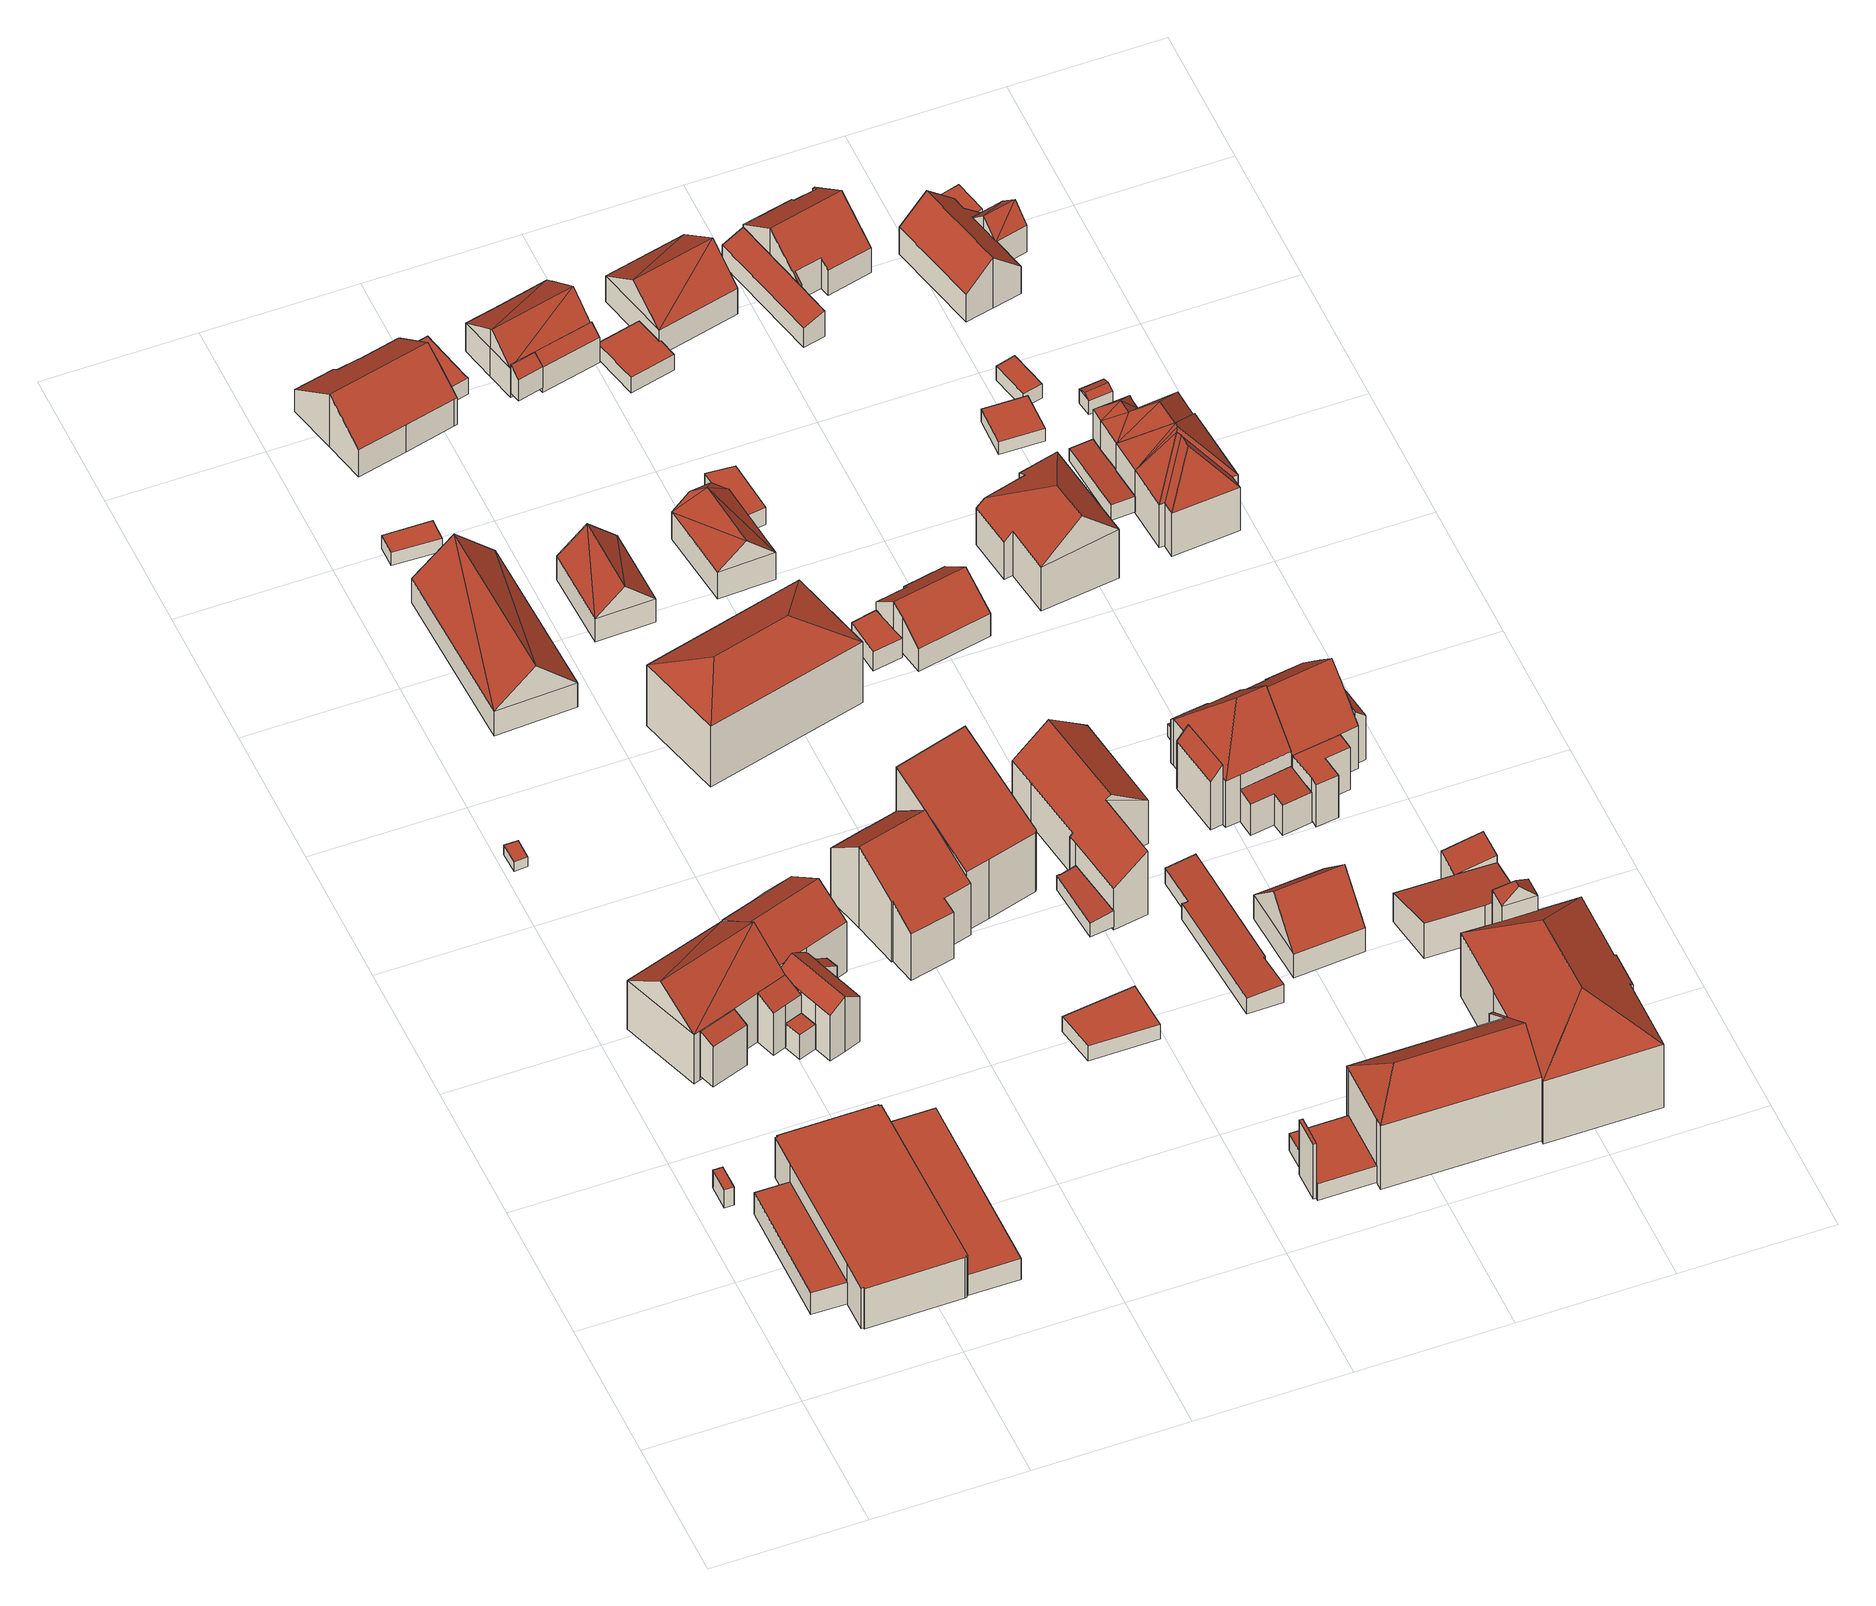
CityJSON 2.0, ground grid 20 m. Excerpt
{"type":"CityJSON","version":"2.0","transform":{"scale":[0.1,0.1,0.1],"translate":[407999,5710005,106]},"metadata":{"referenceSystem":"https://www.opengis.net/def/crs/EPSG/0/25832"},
"CityObjects":{
"building1":{"type":"Building","attributes":{"Gemeindeschluessel":"05978036","Geometrietyp2DReferenz":"3000","function":"31001_2500","roofType":"1000","measuredHeight":3},"geometry":[{"type":"MultiSurface","lod":"2","boundaries":[[[0,1,2,3]],[[1,4,5,2]],[[4,6,7,5]],[[6,0,3,7]],[[6,4,1,0]],[[3,2,5,7]]],"semantics":{"surfaces":[{"type":"WallSurface"},{"type":"RoofSurface"},{"type":"GroundSurface"}],"values":[0,0,0,0,1,2]}}]},
"building2":{"type":"Building","attributes":{"Gemeindeschluessel":"05978036","Geometrietyp2DReferenz":"3000","function":"31001_3211"},"children":["building2-1","building2-2","building2-3"]},
"building2-1":{"type":"BuildingPart","attributes":{"roofType":"1000","measuredHeight":3.62},"parents":["building2"],"geometry":[{"type":"MultiSurface","lod":"2","boundaries":[[[8,9,10,11]],[[9,12,13,10]],[[14,8,11,15]],[[14,12,9,8]],[[11,10,13,15]],[[15,13,12,14]]],"semantics":{"surfaces":[{"type":"WallSurface"},{"type":"RoofSurface"},{"type":"GroundSurface"},{"type":"ClosureSurface"}],"values":[0,0,0,1,2,3]}}]},
"building2-2":{"type":"BuildingPart","attributes":{"roofType":"1000","measuredHeight":6.83},"parents":["building2"],"geometry":[{"type":"MultiSurface","lod":"2","boundaries":[[[16,17,18,19]],[[17,20,21,18]],[[20,22,23,21]],[[22,24,25,23]],[[24,26,14,15,25]],[[27,28,29,13,12]],[[28,30,31,29]],[[30,32,33,31]],[[32,34,35,33]],[[34,36,37,35]],[[36,38,39,40,37]],[[41,42,43,44,45]],[[42,16,19,43]],[[42,41,38,36,34,32,30,28,27,26,24,22,20,17,16]],[[19,18,21,23,25,15,13,29,31,33,35,37,40,44,43]],[[12,14,26,27]],[[12,13,15,14]],[[45,39,38,41]],[[45,44,40,39]]],"semantics":{"surfaces":[{"type":"WallSurface"},{"type":"RoofSurface"},{"type":"GroundSurface"},{"type":"ClosureSurface"}],"values":[0,0,0,0,0,0,0,0,0,0,0,0,0,1,2,0,3,0,3]}}]},
"building2-3":{"type":"BuildingPart","attributes":{"roofType":"1000","measuredHeight":3.54},"parents":["building2"],"geometry":[{"type":"MultiSurface","lod":"2","boundaries":[[[39,46,47,40]],[[46,48,49,47]],[[48,45,44,49]],[[48,46,39,45]],[[44,40,47,49]],[[40,44,45,39]]],"semantics":{"surfaces":[{"type":"WallSurface"},{"type":"RoofSurface"},{"type":"GroundSurface"},{"type":"ClosureSurface"}],"values":[0,0,0,1,2,3]}}]},
"building3":{"type":"Building","attributes":{"Gemeindeschluessel":"05978036","Geometrietyp2DReferenz":"3000","function":"31001_1000","roofType":"2100","measuredHeight":7.6},"geometry":[{"type":"MultiSurface","lod":"2","boundaries":[[[50,51,52,53]],[[51,54,55,52]],[[54,56,57,55]],[[56,50,53,57]],[[56,54,51,50]],[[53,52,55,57]]],"semantics":{"surfaces":[{"type":"WallSurface"},{"type":"RoofSurface"},{"type":"GroundSurface"}],"values":[0,0,0,0,1,2]}}]},
"building4":{"type":"Building","attributes":{"Gemeindeschluessel":"05978036","Geometrietyp2DReferenz":"3000","function":"31001_2500","roofType":"1000","measuredHeight":1.65},"geometry":[{"type":"MultiSurface","lod":"2","boundaries":[[[58,59,60,61]],[[59,62,63,60]],[[62,64,65,63]],[[64,58,61,65]],[[64,62,59,58]],[[61,60,63,65]]],"semantics":{"surfaces":[{"type":"WallSurface"},{"type":"RoofSurface"},{"type":"GroundSurface"}],"values":[0,0,0,0,1,2]}}]},
"building5":{"type":"Building","attributes":{"Gemeindeschluessel":"05978036","Geometrietyp2DReferenz":"3000","function":"31001_1000"},"children":["building5-1","building5-2","building5-3"]},
"building5-1":{"type":"BuildingPart","attributes":{"roofType":"2100","measuredHeight":8.28},"parents":["building5"],"geometry":[{"type":"MultiSurface","lod":"2","boundaries":[[[66,67,68,69,70]],[[71,72,73,74,75,76]],[[77,66,70,78,79]],[[77,72,71,67,66]],[[70,69,75,74,78]],[[76,68,67,71]],[[76,75,69,68]],[[79,73,72,77]],[[79,78,74,73]]],"semantics":{"surfaces":[{"type":"WallSurface"},{"type":"RoofSurface"},{"type":"GroundSurface"},{"type":"ClosureSurface"}],"values":[0,0,0,1,2,0,3,0,3]}}]},
"building5-2":{"type":"BuildingPart","attributes":{"roofType":"3100","measuredHeight":12.57},"parents":["building5"],"geometry":[{"type":"MultiSurface","lod":"2","boundaries":[[[80,76,75,81]],[[68,54,82,69]],[[54,51,83,82]],[[51,84,85,83]],[[84,86,87,85]],[[86,80,81,87]],[[88,80,89]],[[89,80,86]],[[84,51,54,68,76,88]],[[88,89,84]],[[80,88,76]],[[84,89,86]],[[81,75,69,82,83,85,87]],[[69,75,76,68]]],"semantics":{"surfaces":[{"type":"WallSurface"},{"type":"RoofSurface"},{"type":"GroundSurface"},{"type":"ClosureSurface"}],"values":[0,0,0,0,0,0,1,1,1,1,0,0,2,3]}}]},
"building5-3":{"type":"BuildingPart","attributes":{"roofType":"1000","measuredHeight":4.04},"parents":["building5"],"geometry":[{"type":"MultiSurface","lod":"2","boundaries":[[[90,79,78,91]],[[73,92,93,74]],[[92,90,91,93]],[[92,73,79,90]],[[91,78,74,93]],[[74,78,79,73]]],"semantics":{"surfaces":[{"type":"WallSurface"},{"type":"RoofSurface"},{"type":"GroundSurface"},{"type":"ClosureSurface"}],"values":[0,0,0,1,2,3]}}]},
"building6":{"type":"Building","attributes":{"Gemeindeschluessel":"05978036","Geometrietyp2DReferenz":"3000","function":"31001_1000"},"children":["building6-1","building6-2","building6-3"]},
"building6-1":{"type":"BuildingPart","attributes":{"roofType":"2100","measuredHeight":7.7},"parents":["building6"],"geometry":[{"type":"MultiSurface","lod":"2","boundaries":[[[94,95,96,97]],[[94,98,99,95]],[[98,100,101,99]],[[98,94,97,100]],[[101,96,95,99]],[[97,96,101,100]]],"semantics":{"surfaces":[{"type":"WallSurface"},{"type":"RoofSurface"},{"type":"GroundSurface"},{"type":"ClosureSurface"}],"values":[0,0,0,1,2,3]}}]},
"building6-2":{"type":"BuildingPart","attributes":{"roofType":"3100","measuredHeight":11.91},"parents":["building6"],"geometry":[{"type":"MultiSurface","lod":"2","boundaries":[[[102,103,104,105,106]],[[103,107,81,104]],[[107,108,109,81]],[[108,110,111,109]],[[110,112,113,111]],[[112,114,115,113]],[[114,116,117,115]],[[116,118,119,120,117]],[[114,112,110,108,107,103]],[[103,102,121,122,123,118,116,114]],[[105,104,81,109,111,113,115,117,120,124]],[[102,106,121]],[[123,119,118]],[[106,105,124,122,121]],[[122,124,120,119,123]]],"semantics":{"surfaces":[{"type":"WallSurface"},{"type":"RoofSurface"},{"type":"GroundSurface"},{"type":"ClosureSurface"}],"values":[0,0,0,0,0,0,0,0,1,1,2,0,0,3,3]}}]},
"building6-3":{"type":"BuildingPart","attributes":{"roofType":"3100","measuredHeight":9.23},"parents":["building6"],"geometry":[{"type":"MultiSurface","lod":"2","boundaries":[[[100,125,126,101]],[[125,127,128,126]],[[127,129,130,128]],[[129,131,93,130]],[[131,132,74,93]],[[132,106,105,74]],[[119,97,96,120]],[[133,121,106,132,131,129,127]],[[127,125,100,97,119,123,133]],[[101,126,128,130,93,74,105,124,120,96]],[[122,121,133]],[[124,105,106,121,122]],[[123,122,133]],[[119,120,124,122,123]],[[100,101,96,97]]],"semantics":{"surfaces":[{"type":"WallSurface"},{"type":"RoofSurface"},{"type":"GroundSurface"},{"type":"ClosureSurface"}],"values":[0,0,0,0,0,0,0,1,1,2,0,3,0,3,3]}}]},
"building7":{"type":"Building","attributes":{"Gemeindeschluessel":"05978036","Geometrietyp2DReferenz":"3000","function":"31001_1000","roofType":"3100","measuredHeight":9.26},"geometry":[{"type":"MultiSurface","lod":"2","boundaries":[[[134,135,136,137]],[[135,138,139,136]],[[138,140,141,139]],[[140,134,137,141]],[[138,135,142]],[[134,140,143]],[[134,142,135]],[[142,134,143]],[[143,138,142]],[[138,143,140]],[[137,136,139,141]]],"semantics":{"surfaces":[{"type":"WallSurface"},{"type":"RoofSurface"},{"type":"GroundSurface"}],"values":[0,0,0,0,0,0,1,1,1,1,2]}}]},
"building8":{"type":"Building","attributes":{"Gemeindeschluessel":"05978036","Geometrietyp2DReferenz":"3000","function":"31001_2460","roofType":"1000","measuredHeight":2.23},"geometry":[{"type":"MultiSurface","lod":"2","boundaries":[[[144,145,146,147]],[[145,148,149,146]],[[148,150,151,149]],[[150,144,147,151]],[[150,148,145,144]],[[147,146,149,151]]],"semantics":{"surfaces":[{"type":"WallSurface"},{"type":"RoofSurface"},{"type":"GroundSurface"}],"values":[0,0,0,0,1,2]}}]},
"building9":{"type":"Building","attributes":{"Gemeindeschluessel":"05978036","Geometrietyp2DReferenz":"3000","function":"31001_1000","roofType":"3100","measuredHeight":13.72},"geometry":[{"type":"MultiSurface","lod":"2","boundaries":[[[152,153,154,155]],[[153,156,157,154]],[[156,158,159,157]],[[158,160,161,159]],[[160,162,163,161]],[[162,164,165,163]],[[164,166,167,165]],[[166,168,169,167]],[[168,170,171,169]],[[170,172,173,171]],[[172,174,175,173]],[[174,176,177,175]],[[176,178,179,177]],[[178,152,155,179]],[[174,172,170,168,166,164,162]],[[162,160,158,156,153,152,178,176,174]],[[155,154,157,159,161,163,165,167,169,171,173,175,177,179]]],"semantics":{"surfaces":[{"type":"WallSurface"},{"type":"RoofSurface"},{"type":"GroundSurface"}],"values":[0,0,0,0,0,0,0,0,0,0,0,0,0,0,1,1,2]}}]},
"building10":{"type":"Building","attributes":{"Gemeindeschluessel":"05978036","Geometrietyp2DReferenz":"3000","function":"31001_1000","roofType":"3100","measuredHeight":8.84},"geometry":[{"type":"MultiSurface","lod":"2","boundaries":[[[180,181,182,183]],[[181,184,185,182]],[[184,186,187,185]],[[186,188,189,187]],[[188,190,191,189]],[[190,192,193,191]],[[192,194,195,193]],[[194,196,197,195]],[[196,198,199,197]],[[198,200,201,199]],[[200,202,203,201]],[[202,204,205,203]],[[204,206,207,205]],[[206,180,183,207]],[[202,200,198,196,194,192,190]],[[190,188,186,184,181,180,206,204,202]],[[183,182,185,187,189,191,193,195,197,199,201,203,205,207]]],"semantics":{"surfaces":[{"type":"WallSurface"},{"type":"RoofSurface"},{"type":"GroundSurface"}],"values":[0,0,0,0,0,0,0,0,0,0,0,0,0,0,1,1,2]}}]},
"building11":{"type":"Building","attributes":{"Gemeindeschluessel":"05978036","Geometrietyp2DReferenz":"3000","function":"31001_1000","roofType":"3100","measuredHeight":7.7},"geometry":[{"type":"MultiSurface","lod":"2","boundaries":[[[208,209,210,211]],[[209,212,213,210]],[[212,214,215,213]],[[214,208,211,215]],[[212,209,216]],[[208,214,217]],[[216,208,217]],[[208,216,209]],[[212,217,214]],[[217,212,216]],[[211,210,213,215]]],"semantics":{"surfaces":[{"type":"WallSurface"},{"type":"RoofSurface"},{"type":"GroundSurface"}],"values":[0,0,0,0,0,0,1,1,1,1,2]}}]},
"building12":{"type":"Building","attributes":{"Gemeindeschluessel":"05978036","Geometrietyp2DReferenz":"3000","function":"31001_2460","roofType":"1000","measuredHeight":2.55},"geometry":[{"type":"MultiSurface","lod":"2","boundaries":[[[218,219,220,221]],[[219,222,223,220]],[[222,224,225,223]],[[224,218,221,225]],[[224,222,219,218]],[[221,220,223,225]]],"semantics":{"surfaces":[{"type":"WallSurface"},{"type":"RoofSurface"},{"type":"GroundSurface"}],"values":[0,0,0,0,1,2]}}]},
"building13":{"type":"Building","attributes":{"Gemeindeschluessel":"05978036","Geometrietyp2DReferenz":"3000","function":"31001_1000","roofType":"3200","measuredHeight":13.37},"geometry":[{"type":"MultiSurface","lod":"2","boundaries":[[[226,227,228,229]],[[227,230,231,228]],[[230,232,233,231]],[[232,226,229,233]],[[230,227,234]],[[226,232,235]],[[227,226,235,234]],[[232,230,234,235]],[[229,228,231,233]]],"semantics":{"surfaces":[{"type":"WallSurface"},{"type":"RoofSurface"},{"type":"GroundSurface"}],"values":[0,0,0,0,1,1,1,1,2]}}]},
"building14":{"type":"Building","attributes":{"Gemeindeschluessel":"05978036","Geometrietyp2DReferenz":"3000","function":"31001_1000","roofType":"2100","measuredHeight":16.2},"geometry":[{"type":"MultiSurface","lod":"2","boundaries":[[[236,237,238,239]],[[237,240,241,238]],[[240,242,243,241]],[[242,244,245,243]],[[244,246,247,245]],[[246,236,239,247]],[[246,244,242,240,237,236]],[[239,238,241,243,245,247]]],"semantics":{"surfaces":[{"type":"WallSurface"},{"type":"RoofSurface"},{"type":"GroundSurface"}],"values":[0,0,0,0,0,0,1,2]}}]},
"building15":{"type":"Building","attributes":{"Gemeindeschluessel":"05978036","Geometrietyp2DReferenz":"3000","function":"31001_2460","roofType":"1000","measuredHeight":2.73},"geometry":[{"type":"MultiSurface","lod":"2","boundaries":[[[248,249,250,189]],[[249,251,252,250]],[[251,253,254,252]],[[253,255,256,254]],[[255,257,193,256]],[[257,248,189,193]],[[257,255,253,251,249,248]],[[189,250,252,254,256,193]]],"semantics":{"surfaces":[{"type":"WallSurface"},{"type":"RoofSurface"},{"type":"GroundSurface"}],"values":[0,0,0,0,0,0,1,2]}}]},
"building16":{"type":"Building","attributes":{"Gemeindeschluessel":"05978036","Geometrietyp2DReferenz":"3000","function":"31001_2460","roofType":"2100","measuredHeight":2.64},"geometry":[{"type":"MultiSurface","lod":"2","boundaries":[[[258,259,260,261]],[[259,262,263,260]],[[262,264,265,263]],[[264,266,267,265]],[[266,268,269,267]],[[268,258,261,269]],[[268,266,264,262,259,258]],[[261,260,263,265,267,269]]],"semantics":{"surfaces":[{"type":"WallSurface"},{"type":"RoofSurface"},{"type":"GroundSurface"}],"values":[0,0,0,0,0,0,1,2]}}]},
"building17":{"type":"Building","attributes":{"Gemeindeschluessel":"05978036","Geometrietyp2DReferenz":"3000","function":"51009_1610","roofType":"2100","measuredHeight":4.78},"geometry":[{"type":"MultiSurface","lod":"2","boundaries":[[[270,271,272,273]],[[271,274,275,272]],[[274,276,277,275]],[[276,270,273,277]],[[276,274,271,270]],[[273,272,275,277]]],"semantics":{"surfaces":[{"type":"WallSurface"},{"type":"RoofSurface"},{"type":"GroundSurface"}],"values":[0,0,0,0,1,2]}}]},
"building18":{"type":"Building","attributes":{"Gemeindeschluessel":"05978036","Geometrietyp2DReferenz":"3000","function":"31001_1000","roofType":"9999","measuredHeight":8.25},"geometry":[{"type":"MultiSurface","lod":"2","boundaries":[[[278,279,280,281]],[[279,282,283,280]],[[282,284,285,283]],[[284,286,287,285]],[[286,288,289,287]],[[288,278,281,289]],[[290,291,292]],[[278,292,291]],[[278,293,292]],[[293,278,288]],[[292,282,294,290]],[[292,286,284,282]],[[286,292,293]],[[278,291,290,294,279]],[[279,294,282]],[[286,293,288]],[[281,280,283,285,287,289]]],"semantics":{"surfaces":[{"type":"WallSurface"},{"type":"RoofSurface"},{"type":"GroundSurface"}],"values":[0,0,0,0,0,0,1,1,1,1,1,1,1,0,0,0,2]}}]},
"building19":{"type":"Building","attributes":{"Gemeindeschluessel":"05978036","Geometrietyp2DReferenz":"3000","function":"31001_1100","roofType":"5000","measuredHeight":11.24},"geometry":[{"type":"MultiSurface","lod":"2","boundaries":[[[295,296,297,298]],[[296,299,300,297]],[[299,301,302,300]],[[301,303,304,302]],[[303,305,306,304]],[[305,307,308,306]],[[307,309,310,308]],[[309,311,312,310]],[[311,313,314,312]],[[313,315,316,314]],[[315,295,298,316]],[[301,299,296,317,318]],[[307,305,303,318,317,295,315,313,311,309]],[[296,295,317]],[[303,301,318]],[[298,297,300,302,304,306,308,310,312,314,316]]],"semantics":{"surfaces":[{"type":"WallSurface"},{"type":"RoofSurface"},{"type":"GroundSurface"}],"values":[0,0,0,0,0,0,0,0,0,0,0,1,1,0,0,2]}}]},
"building20":{"type":"Building","attributes":{"Gemeindeschluessel":"05978036","Geometrietyp2DReferenz":"3000","function":"31001_1000"},"children":["building20-1","building20-2"]},
"building20-1":{"type":"BuildingPart","attributes":{"roofType":"2100","measuredHeight":5.47},"parents":["building20"],"geometry":[{"type":"MultiSurface","lod":"2","boundaries":[[[319,274,320,321,322]],[[323,324,325,326,327]],[[324,328,329,325]],[[328,319,322,329]],[[328,324,323,274,319]],[[322,321,326,325,329]],[[327,320,274,323]],[[327,326,321,320]]],"semantics":{"surfaces":[{"type":"WallSurface"},{"type":"RoofSurface"},{"type":"GroundSurface"},{"type":"ClosureSurface"}],"values":[0,0,0,0,1,2,0,3]}}]},
"building20-2":{"type":"BuildingPart","attributes":{"roofType":"3100","measuredHeight":8.27},"parents":["building20"],"geometry":[{"type":"MultiSurface","lod":"2","boundaries":[[[330,331,332,333]],[[331,334,335,332]],[[334,327,326,335]],[[320,336,337,321]],[[336,338,339,337]],[[338,340,341,339]],[[340,330,333,341]],[[331,342,343,344]],[[342,331,330,340,345]],[[343,336,320,327]],[[336,343,342]],[[338,345,340]],[[336,342,345,338]],[[334,344,343,327]],[[331,344,334]],[[333,332,335,326,321,337,339,341]],[[321,326,327,320]]],"semantics":{"surfaces":[{"type":"WallSurface"},{"type":"RoofSurface"},{"type":"GroundSurface"},{"type":"ClosureSurface"}],"values":[0,0,0,0,0,0,0,1,1,1,1,0,0,0,0,2,3]}}]},
"building21":{"type":"Building","attributes":{"Gemeindeschluessel":"05978036","Geometrietyp2DReferenz":"3000","function":"31001_2460","roofType":"1000","measuredHeight":3.26},"geometry":[{"type":"MultiSurface","lod":"2","boundaries":[[[346,347,348,349]],[[347,350,351,348]],[[350,352,353,351]],[[352,346,349,353]],[[352,350,347,346]],[[349,348,351,353]]],"semantics":{"surfaces":[{"type":"WallSurface"},{"type":"RoofSurface"},{"type":"GroundSurface"}],"values":[0,0,0,0,1,2]}}]},
"building22":{"type":"Building","attributes":{"Gemeindeschluessel":"05978036","Geometrietyp2DReferenz":"3000","function":"31001_2000","roofType":"2100","measuredHeight":3.02},"geometry":[{"type":"MultiSurface","lod":"2","boundaries":[[[354,355,356,357]],[[355,358,359,356]],[[358,360,361,359]],[[360,362,363,361]],[[362,364,365,363]],[[364,366,367,365]],[[366,368,369,367]],[[368,354,357,369]],[[368,366,364,362,360,358,355,354]],[[357,356,359,361,363,365,367,369]]],"semantics":{"surfaces":[{"type":"WallSurface"},{"type":"RoofSurface"},{"type":"GroundSurface"}],"values":[0,0,0,0,0,0,0,0,1,2]}}]},
"building23":{"type":"Building","attributes":{"Gemeindeschluessel":"05978036","Geometrietyp2DReferenz":"3000","function":"31001_2460","roofType":"1000","measuredHeight":2.91},"geometry":[{"type":"MultiSurface","lod":"2","boundaries":[[[370,371,283,285]],[[371,372,280,283]],[[372,373,374,280]],[[373,375,376,374]],[[375,377,378,376]],[[377,379,380,378]],[[379,370,285,380]],[[379,377,375,373,372,371,370]],[[285,283,280,374,376,378,380]]],"semantics":{"surfaces":[{"type":"WallSurface"},{"type":"RoofSurface"},{"type":"GroundSurface"}],"values":[0,0,0,0,0,0,0,1,2]}}]},
"building24":{"type":"Building","attributes":{"Gemeindeschluessel":"05978036","Geometrietyp2DReferenz":"3000","function":"31001_1000","roofType":"3100","measuredHeight":7.14},"geometry":[{"type":"MultiSurface","lod":"2","boundaries":[[[381,382,383,384]],[[382,385,386,383]],[[385,387,388,386]],[[387,389,390,388]],[[389,391,392,390]],[[391,393,394,392]],[[393,395,396,394]],[[395,397,398,396]],[[397,381,384,398]],[[393,391,389,387,385,382]],[[382,381,397,395,393]],[[384,383,386,388,390,392,394,396,398]]],"semantics":{"surfaces":[{"type":"WallSurface"},{"type":"RoofSurface"},{"type":"GroundSurface"}],"values":[0,0,0,0,0,0,0,0,0,1,1,2]}}]},
"building25":{"type":"Building","attributes":{"name":"Falkschule","Gemeindeschluessel":"05978036","Geometrietyp2DReferenz":"3000","function":"31001_3021"},"children":["building25-1","building25-2","building25-3","building25-4","building25-5"]},
"building25-1":{"type":"BuildingPart","attributes":{"roofType":"1000","measuredHeight":2.8},"parents":["building25"],"geometry":[{"type":"MultiSurface","lod":"2","boundaries":[[[399,400,401,402]],[[403,404,405,406]],[[404,407,408,405]],[[409,399,402,410]],[[409,407,404,403,400,399]],[[402,401,406,405,408,410]],[[406,401,400,403]],[[410,408,407,409]]],"semantics":{"surfaces":[{"type":"WallSurface"},{"type":"RoofSurface"},{"type":"GroundSurface"},{"type":"ClosureSurface"}],"values":[0,0,0,0,1,2,3,3]}}]},
"building25-2":{"type":"BuildingPart","attributes":{"roofType":"5000","measuredHeight":14.76},"parents":["building25"],"geometry":[{"type":"MultiSurface","lod":"2","boundaries":[[[411,412,413]],[[411,414,415,412]],[[414,416,403,406,415]],[[417,418,419,401,400]],[[418,420,421,419]],[[420,422,423,421]],[[422,424,425,423]],[[418,417,416,414,426]],[[414,411,427,426]],[[427,428,424,422,420,418,426]],[[425,429,412,415,406,401,419,421,423]],[[430,428,427]],[[429,425,424,428,430]],[[411,413,430,427]],[[429,430,413,412]],[[400,403,416,417]],[[400,401,406,403]]],"semantics":{"surfaces":[{"type":"WallSurface"},{"type":"RoofSurface"},{"type":"GroundSurface"},{"type":"ClosureSurface"}],"values":[0,0,0,0,0,0,0,1,1,1,2,0,3,0,3,0,3]}}]},
"building25-3":{"type":"BuildingPart","attributes":{"roofType":"5000","measuredHeight":15.51},"parents":["building25"],"geometry":[{"type":"MultiSurface","lod":"2","boundaries":[[[431,432,433,434,435]],[[432,436,437,433]],[[436,438,439,440,437]],[[436,432,441]],[[431,438,442]],[[432,431,442,441]],[[438,436,441,442]],[[434,433,437,440]],[[435,439,438,431]],[[435,434,440,439]]],"semantics":{"surfaces":[{"type":"WallSurface"},{"type":"RoofSurface"},{"type":"GroundSurface"},{"type":"ClosureSurface"}],"values":[0,0,0,1,0,1,1,2,0,3]}}]},
"building25-4":{"type":"BuildingPart","attributes":{"roofType":"5000","measuredHeight":16.6},"parents":["building25"],"geometry":[{"type":"MultiSurface","lod":"2","boundaries":[[[443,444,445,446]],[[444,447,448,445]],[[447,449,450,448]],[[449,413,412,450]],[[451,452,425,424]],[[452,453,454,425]],[[453,435,434,454]],[[439,455,440]],[[455,456,457,440]],[[456,458,459,457]],[[458,460,461,459]],[[460,443,446,461]],[[456,455,439,435,453,462]],[[453,452,451,428,430,413,449,463,462]],[[449,447,463]],[[447,444,443,460,458,456,462,463]],[[446,445,448,450,412,429,425,454,434,440,457,459,461]],[[424,428,451]],[[425,429,430,428,424]],[[429,412,413,430]],[[440,434,435,439]]],"semantics":{"surfaces":[{"type":"WallSurface"},{"type":"RoofSurface"},{"type":"GroundSurface"},{"type":"ClosureSurface"}],"values":[0,0,0,0,0,0,0,0,0,0,0,0,1,1,1,1,2,0,3,3,3]}}]},
"building25-5":{"type":"BuildingPart","attributes":{"roofType":"9999","measuredHeight":9.17},"parents":["building25"],"geometry":[{"type":"MultiSurface","lod":"2","boundaries":[[[464,465,466,467]],[[467,466,409,410,468]],[[407,409,466,465]],[[465,464,469,408,407]],[[464,467,468,469]],[[407,408,410,409]],[[468,410,408,469]]],"semantics":{"surfaces":[{"type":"RoofSurface"},{"type":"WallSurface"},{"type":"GroundSurface"}],"values":[0,1,1,1,1,1,2]}}]},
"building26":{"type":"Building","attributes":{"Gemeindeschluessel":"05978036","Geometrietyp2DReferenz":"3000","function":"31001_2460","roofType":"1000","measuredHeight":2.6},"geometry":[{"type":"MultiSurface","lod":"2","boundaries":[[[470,471,472,473]],[[471,474,475,472]],[[474,476,477,475]],[[476,478,479,477]],[[478,480,481,479]],[[480,482,483,481]],[[482,470,473,483]],[[482,480,478,476,474,471,470]],[[473,472,475,477,479,481,483]]],"semantics":{"surfaces":[{"type":"WallSurface"},{"type":"RoofSurface"},{"type":"GroundSurface"}],"values":[0,0,0,0,0,0,0,1,2]}}]},
"building27":{"type":"Building","attributes":{"Gemeindeschluessel":"05978036","Geometrietyp2DReferenz":"3000","function":"31001_1000","roofType":"3100","measuredHeight":9.65},"geometry":[{"type":"MultiSurface","lod":"2","boundaries":[[[484,485,486,487]],[[485,488,489,486]],[[488,490,491,489]],[[490,484,487,491]],[[488,485,492]],[[484,490,493]],[[485,484,493,492]],[[490,488,492,493]],[[487,486,489,491]]],"semantics":{"surfaces":[{"type":"WallSurface"},{"type":"RoofSurface"},{"type":"GroundSurface"}],"values":[0,0,0,0,0,0,1,1,2]}}]},
"building28":{"type":"Building","attributes":{"Gemeindeschluessel":"05978036","Geometrietyp2DReferenz":"3000","function":"31001_1000","roofType":"5000","measuredHeight":8.54},"geometry":[{"type":"MultiSurface","lod":"2","boundaries":[[[494,495,496,497]],[[495,498,499,496]],[[498,500,501,499]],[[500,494,497,501]],[[502,500,498]],[[500,502,503]],[[495,503,502]],[[503,495,494]],[[498,495,502]],[[494,500,503]],[[497,496,499,501]]],"semantics":{"surfaces":[{"type":"WallSurface"},{"type":"RoofSurface"},{"type":"GroundSurface"}],"values":[0,0,0,0,1,1,1,1,0,0,2]}}]},
"building29":{"type":"Building","attributes":{"Gemeindeschluessel":"05978036","Geometrietyp2DReferenz":"3000","function":"31001_1000"},"children":["building29-1","building29-2","building29-3"]},
"building29-1":{"type":"BuildingPart","attributes":{"roofType":"5000","measuredHeight":13.71},"parents":["building29"],"geometry":[{"type":"MultiSurface","lod":"2","boundaries":[[[504,505,506,507]],[[505,508,509,506]],[[508,510,511,509]],[[510,512,513,514,511]],[[515,516,517,518,519]],[[516,520,521,517]],[[522,523,524,525]],[[523,526,527,524]],[[526,528,529,527]],[[528,504,507,529]],[[523,522,520,516,530]],[[516,515,512,510,530]],[[510,508,505,504,528,526,523,530]],[[507,506,509,511,514,518,517,521,525,524,527,529]],[[519,513,512,515]],[[519,518,514,513]],[[525,521,520,522]]],"semantics":{"surfaces":[{"type":"WallSurface"},{"type":"RoofSurface"},{"type":"GroundSurface"},{"type":"ClosureSurface"}],"values":[0,0,0,0,0,0,0,0,0,0,1,1,1,2,0,3,3]}}]},
"building29-2":{"type":"BuildingPart","attributes":{"roofType":"2100","measuredHeight":5.37},"parents":["building29"],"geometry":[{"type":"MultiSurface","lod":"2","boundaries":[[[531,532,533,534]],[[532,535,536,533]],[[535,537,538,536]],[[537,519,518,538]],[[513,531,534,514]],[[513,519,537,535,532,531]],[[534,533,536,538,518,514]],[[514,518,519,513]]],"semantics":{"surfaces":[{"type":"WallSurface"},{"type":"RoofSurface"},{"type":"GroundSurface"},{"type":"ClosureSurface"}],"values":[0,0,0,0,0,1,2,3]}}]},
"building29-3":{"type":"BuildingPart","attributes":{"roofType":"2100","measuredHeight":9.98},"parents":["building29"],"geometry":[{"type":"MultiSurface","lod":"2","boundaries":[[[539,540,525,541]],[[540,522,525]],[[542,543,544,521,520]],[[543,539,541,544]],[[543,542,540,539]],[[541,525,521,544]],[[520,522,540,542]],[[520,521,525,522]]],"semantics":{"surfaces":[{"type":"WallSurface"},{"type":"RoofSurface"},{"type":"GroundSurface"},{"type":"ClosureSurface"}],"values":[0,0,0,0,1,2,0,3]}}]},
"building30":{"type":"Building","attributes":{"Gemeindeschluessel":"05978036","Geometrietyp2DReferenz":"3000","function":"31001_2460","roofType":"2100","measuredHeight":2.26},"geometry":[{"type":"MultiSurface","lod":"2","boundaries":[[[545,546,547,548]],[[546,549,550,547]],[[549,551,552,550]],[[551,553,554,552]],[[553,545,548,554]],[[553,551,549,546,545]],[[548,547,550,552,554]]],"semantics":{"surfaces":[{"type":"WallSurface"},{"type":"RoofSurface"},{"type":"GroundSurface"}],"values":[0,0,0,0,0,1,2]}}]},
"building31":{"type":"Building","attributes":{"Gemeindeschluessel":"05978036","Geometrietyp2DReferenz":"3000","function":"31001_2460"},"children":["building31-1","building31-2"]},
"building31-1":{"type":"BuildingPart","attributes":{"roofType":"2100","measuredHeight":5.94},"parents":["building31"],"geometry":[{"type":"MultiSurface","lod":"2","boundaries":[[[555,556,557,558]],[[556,559,560,561,557]],[[562,563,564,565]],[[563,566,567,564]],[[566,568,569,567]],[[568,570,571,569]],[[570,555,558,571]],[[570,568,566,563,562,572,559,556,555]],[[558,557,561,565,564,567,569,571]],[[572,560,559]],[[565,561,560,572,562]]],"semantics":{"surfaces":[{"type":"WallSurface"},{"type":"RoofSurface"},{"type":"GroundSurface"},{"type":"ClosureSurface"}],"values":[0,0,0,0,0,0,0,1,2,0,3]}}]},
"building31-2":{"type":"BuildingPart","attributes":{"roofType":"2100","measuredHeight":6.03},"parents":["building31"],"geometry":[{"type":"MultiSurface","lod":"2","boundaries":[[[573,574,562,565,575]],[[560,576,577,561]],[[576,573,575,577]],[[576,560,572,574,573]],[[575,565,561,577]],[[572,562,574]],[[560,561,565,562,572]]],"semantics":{"surfaces":[{"type":"WallSurface"},{"type":"RoofSurface"},{"type":"GroundSurface"},{"type":"ClosureSurface"}],"values":[0,0,0,1,2,0,3]}}]},
"building32":{"type":"Building","attributes":{"Gemeindeschluessel":"05978036","Geometrietyp2DReferenz":"3000","function":"31001_1000","roofType":"5000","measuredHeight":13},"geometry":[{"type":"MultiSurface","lod":"2","boundaries":[[[578,579,580,581]],[[579,582,583,580]],[[582,584,585,583]],[[584,586,587,585]],[[586,588,589,587]],[[588,590,591,589]],[[590,592,593,591]],[[592,578,581,593]],[[594,578,592,590,595]],[[582,596,594,595,588,586,584]],[[596,579,578,594]],[[590,588,595]],[[582,579,596]],[[581,580,583,585,587,589,591,593]]],"semantics":{"surfaces":[{"type":"WallSurface"},{"type":"RoofSurface"},{"type":"GroundSurface"}],"values":[0,0,0,0,0,0,0,0,1,1,1,0,0,2]}}]},
"building33":{"type":"Building","attributes":{"Gemeindeschluessel":"05978036","Geometrietyp2DReferenz":"3000","function":"31001_2460","roofType":"2100","measuredHeight":4.32},"geometry":[{"type":"MultiSurface","lod":"2","boundaries":[[[597,598,599,600]],[[598,601,602,599]],[[601,603,604,602]],[[603,605,606,604]],[[605,597,600,606]],[[605,603,601,598,597]],[[600,599,602,604,606]]],"semantics":{"surfaces":[{"type":"WallSurface"},{"type":"RoofSurface"},{"type":"GroundSurface"}],"values":[0,0,0,0,0,1,2]}}]},
"building34":{"type":"Building","attributes":{"Gemeindeschluessel":"05978036","Geometrietyp2DReferenz":"3000","function":"31001_1000"},"children":["building34-1","building34-2","building34-3"]},
"building34-1":{"type":"BuildingPart","attributes":{"roofType":"2100","measuredHeight":8.82},"parents":["building34"],"geometry":[{"type":"MultiSurface","lod":"2","boundaries":[[[607,608,609,610]],[[608,611,612,609]],[[611,613,614,615,612]],[[611,608,607,616,617,613]],[[615,618,610,609,612]],[[617,614,613]],[[607,610,618,616]],[[616,618,615,614,617]]],"semantics":{"surfaces":[{"type":"WallSurface"},{"type":"RoofSurface"},{"type":"GroundSurface"},{"type":"ClosureSurface"}],"values":[0,0,0,1,2,0,3,3]}}]},
"building34-2":{"type":"BuildingPart","attributes":{"roofType":"3100","measuredHeight":13.2},"parents":["building34"],"geometry":[{"type":"MultiSurface","lod":"2","boundaries":[[[619,620,621,622]],[[623,624,625,626]],[[623,627,628,624]],[[627,629,630,628]],[[629,631,632,630]],[[631,633,634,632]],[[633,635,610,634]],[[635,607,610]],[[614,619,622,615]],[[636,635,633,631,629,627,623]],[[623,626,620,619,614,617,636]],[[622,621,625,624,628,630,632,634,610,618,615]],[[626,625,621,620]],[[616,607,635,636]],[[618,610,607,616]],[[617,616,636]],[[614,615,618,616,617]]],"semantics":{"surfaces":[{"type":"WallSurface"},{"type":"RoofSurface"},{"type":"GroundSurface"},{"type":"ClosureSurface"}],"values":[0,0,0,0,0,0,0,0,0,1,1,2,3,0,3,0,3]}}]},
"building34-3":{"type":"BuildingPart","attributes":{"roofType":"1000","measuredHeight":7.12},"parents":["building34"],"geometry":[{"type":"MultiSurface","lod":"2","boundaries":[[[637,638,639,640]],[[638,641,642,639]],[[641,643,644,642]],[[643,645,646,644]],[[645,626,625,646]],[[620,637,640,621]],[[620,626,645,643,641,638,637]],[[640,639,642,644,646,625,621]],[[621,625,626,620]]],"semantics":{"surfaces":[{"type":"WallSurface"},{"type":"RoofSurface"},{"type":"GroundSurface"},{"type":"ClosureSurface"}],"values":[0,0,0,0,0,0,1,2,3]}}]},
"building35":{"type":"Building","attributes":{"Gemeindeschluessel":"05978036","Geometrietyp2DReferenz":"3000","function":"31001_1000","roofType":"3100","measuredHeight":8.68},"geometry":[{"type":"MultiSurface","lod":"2","boundaries":[[[647,648,649,650]],[[648,651,652,649]],[[651,653,654,652]],[[653,655,656,654]],[[655,657,658,656]],[[657,659,660,658]],[[659,661,662,660]],[[661,663,664,662]],[[663,665,666,664]],[[665,667,602,666]],[[667,668,669,602]],[[668,670,599,669]],[[670,671,672,599]],[[671,647,650,672]],[[668,667,665,663,661,659,657,655]],[[655,653,651,648,647,671,670,668]],[[650,649,652,654,656,658,660,662,664,666,602,669,599,672]]],"semantics":{"surfaces":[{"type":"WallSurface"},{"type":"RoofSurface"},{"type":"GroundSurface"}],"values":[0,0,0,0,0,0,0,0,0,0,0,0,0,0,1,1,2]}}]},
"building36":{"type":"Building","attributes":{"Gemeindeschluessel":"05978036","Geometrietyp2DReferenz":"3000","function":"31001_2460","roofType":"1000","measuredHeight":2.14},"geometry":[{"type":"MultiSurface","lod":"2","boundaries":[[[673,674,675,676]],[[674,677,678,675]],[[677,679,680,678]],[[679,673,676,680]],[[679,677,674,673]],[[676,675,678,680]]],"semantics":{"surfaces":[{"type":"WallSurface"},{"type":"RoofSurface"},{"type":"GroundSurface"}],"values":[0,0,0,0,1,2]}}]},
"building37":{"type":"Building","attributes":{"Gemeindeschluessel":"05978036","Geometrietyp2DReferenz":"3000","function":"31001_2460","roofType":"2100","measuredHeight":2.61},"geometry":[{"type":"MultiSurface","lod":"2","boundaries":[[[681,682,683,684]],[[682,685,686,683]],[[685,687,688,686]],[[687,689,690,688]],[[689,691,692,690]],[[691,693,694,692]],[[693,681,684,694]],[[693,691,689,687,685,682,681]],[[684,683,686,688,690,692,694]]],"semantics":{"surfaces":[{"type":"WallSurface"},{"type":"RoofSurface"},{"type":"GroundSurface"}],"values":[0,0,0,0,0,0,0,1,2]}}]},
"building38":{"type":"Building","attributes":{"Gemeindeschluessel":"05978036","Geometrietyp2DReferenz":"3000","function":"31001_2460","roofType":"1000","measuredHeight":2.3},"geometry":[{"type":"MultiSurface","lod":"2","boundaries":[[[695,696,697,698]],[[696,699,700,697]],[[699,701,702,700]],[[701,695,698,702]],[[701,699,696,695]],[[698,697,700,702]]],"semantics":{"surfaces":[{"type":"WallSurface"},{"type":"RoofSurface"},{"type":"GroundSurface"}],"values":[0,0,0,0,1,2]}}]},
"building39":{"type":"Building","attributes":{"Gemeindeschluessel":"05978036","Geometrietyp2DReferenz":"3000","function":"31001_1100","roofType":"5000","measuredHeight":13},"geometry":[{"type":"MultiSurface","lod":"2","boundaries":[[[703,704,705,706]],[[704,707,708,705]],[[707,709,710,708]],[[709,711,712,710]],[[711,713,714,712]],[[713,715,716,714]],[[715,717,718,716]],[[717,719,720,718]],[[719,721,722,720]],[[721,723,724,722]],[[723,725,726,724]],[[725,727,728,726]],[[727,729,730,728]],[[729,731,732,730]],[[731,733,734,732]],[[733,735,736,734]],[[735,703,706,736]],[[733,737,735]],[[733,738,737]],[[731,738,733]],[[731,739,738]],[[739,731,740]],[[740,731,729]],[[727,741,740,729]],[[727,742,741]],[[727,743,742]],[[743,727,725]],[[744,743,725,723]],[[745,744,723,721]],[[745,721,719]],[[743,744,745,719,717]],[[742,743,717,715]],[[741,742,715,713]],[[740,741,713,711]],[[739,740,711,709]],[[738,739,709,707]],[[737,707,704,703]],[[707,737,738]],[[737,703,735]],[[706,705,708,710,712,714,716,718,720,722,724,726,728,730,732,734,736]]],"semantics":{"surfaces":[{"type":"WallSurface"},{"type":"RoofSurface"},{"type":"GroundSurface"}],"values":[0,0,0,0,0,0,0,0,0,0,0,0,0,0,0,0,0,1,1,1,1,1,1,1,1,1,1,1,1,1,1,1,1,1,1,1,1,1,1,2]}}]},
"building40":{"type":"Building","attributes":{"Gemeindeschluessel":"05978036","Geometrietyp2DReferenz":"3000","function":"31001_9998","roofType":"3100","measuredHeight":2.84},"geometry":[{"type":"MultiSurface","lod":"2","boundaries":[[[746,747,748,749]],[[747,750,751,748]],[[750,752,753,751]],[[752,746,749,753]],[[750,747,754]],[[746,752,755]],[[747,746,755,754]],[[752,750,754,755]],[[749,748,751,753]]],"semantics":{"surfaces":[{"type":"WallSurface"},{"type":"RoofSurface"},{"type":"GroundSurface"}],"values":[0,0,0,0,0,0,1,1,2]}}]},
"building41":{"type":"Building","attributes":{"Gemeindeschluessel":"05978036","Geometrietyp2DReferenz":"3000","function":"31001_1000"},"children":["building41-1","building41-2"]},
"building41-1":{"type":"BuildingPart","attributes":{"roofType":"3100","measuredHeight":8.4},"parents":["building41"],"geometry":[{"type":"MultiSurface","lod":"2","boundaries":[[[756,757,758,759]],[[757,760,761,758]],[[760,762,763,761]],[[762,764,765,763]],[[764,766,767,765]],[[768,769,770,771]],[[769,772,773,770]],[[772,774,775,773]],[[774,776,777,775]],[[776,756,759,777]],[[772,769,768,778,779,780,781,782,766,764,762,760,757,756]],[[756,776,774,772]],[[759,758,761,763,765,767,783,784,771,770,773,775,777]],[[785,782,781]],[[783,767,766,782,785]],[[771,786,778,768]],[[785,781,780]],[[771,784,779,778,786]],[[784,783,785,780,779]]],"semantics":{"surfaces":[{"type":"WallSurface"},{"type":"RoofSurface"},{"type":"GroundSurface"},{"type":"ClosureSurface"}],"values":[0,0,0,0,0,0,0,0,0,0,1,1,2,0,3,0,0,3,3]}}]},
"building41-2":{"type":"BuildingPart","attributes":{"roofType":"3100","measuredHeight":6.83},"parents":["building41"],"geometry":[{"type":"MultiSurface","lod":"2","boundaries":[[[787,788,789,790]],[[788,791,792,789]],[[791,786,771,792]],[[793,787,790,767,766]],[[786,791,788]],[[788,794,778,786]],[[794,788,787]],[[787,793,782,785,780,794]],[[790,789,792,771,784,783,767]],[[779,778,794]],[[784,771,786,778,779]],[[780,779,794]],[[784,779,780,785,783]],[[766,782,793]],[[767,783,785,782,766]]],"semantics":{"surfaces":[{"type":"WallSurface"},{"type":"RoofSurface"},{"type":"GroundSurface"},{"type":"ClosureSurface"}],"values":[0,0,0,0,1,1,1,1,2,0,3,0,3,0,3]}}]},
"building42":{"type":"Building","attributes":{"Gemeindeschluessel":"05978036","Geometrietyp2DReferenz":"3000","function":"51009_1611","roofType":"9999","measuredHeight":3},"geometry":[{"type":"MultiSurface","lod":"2","boundaries":[[[795,796,797,798,799]],[[799,798,800,801]],[[798,797,802,800]],[[797,796,803,802]],[[796,795,804,803]],[[795,799,801,804]],[[801,800,802,803,804]]],"semantics":{"surfaces":[{"type":"RoofSurface"},{"type":"WallSurface"},{"type":"GroundSurface"}],"values":[0,1,1,1,1,1,2]}}]}
},
"vertices":[
[21,317,72],[33,317,72],[33,317,42],[21,317,42],[33,283,72],[33,283,42],[21,283,72],[21,283,42],
[47,88,83],[47,257,83],[47,257,47],[47,88,47],[91,257,83],[91,257,47],[92,87,83],[92,87,47],
[222,44,115],[220,44,115],[220,44,47],[222,44,47],[95,43,115],[95,43,47],[95,45,115],[95,45,47],[92,45,115],[92,45,47],[92,87,115],[91,257,115],[91,300,115],[91,300,47],[94,300,115],[94,300,47],[94,302,115],[94,302,47],[220,302,115],[220,302,47],[220,300,115],[220,300,47],[222,300,115],[222,300,82],[222,300,47],[224,46,115],[222,46,115],[222,46,47],[224,46,47],[224,46,82],
[290,300,82],[290,300,47],[290,46,82],[290,46,47],
[83,466,104],[76,487,113],[76,487,37],[83,466,37],[125,504,113],[125,504,37],[132,483,104],[132,483,37],
[3,898,46],[21,898,46],[21,898,30],[3,898,30],[21,870,46],[21,870,30],[4,869,46],[4,869,30],
[168,490,102],[159,516,114],[159,516,113],[159,516,31],[168,490,31],[199,530,114],[208,504,102],[208,504,72],[208,504,31],[199,530,31],[199,530,113],[185,496,102],[185,496,31],[185,496,72],
[165,636,113],[165,636,31],[125,504,31],[76,487,31],[67,484,113],[67,484,31],[29,592,113],[29,592,31],[182,583,157],[48,538,157],
[193,473,72],[193,473,31],[216,481,72],[216,481,31],
[259,551,96],[259,551,31],[242,545,31],[242,545,108],[265,535,96],[265,535,31],[247,529,108],[247,529,31],
[195,544,115],[180,590,150],[180,590,31],[195,544,31],[195,544,108],[165,636,114],[209,650,115],[209,650,31],[226,656,115],[226,656,31],[264,668,115],[264,668,31],[279,623,150],[279,623,31],[295,578,115],[295,578,31],[237,558,115],[237,558,108],[237,558,31],[205,547,115],[216,551,115],[228,555,115],[216,551,31],
[267,472,107],[267,472,31],[246,464,123],[246,464,31],[224,457,107],[224,457,31],[216,481,107],[208,504,107],[216,551,123],
[164,1311,62],[172,1085,62],[172,1085,21],[164,1311,21],[67,1080,62],[67,1080,21],[59,1308,62],[59,1308,21],[120,1083,114],[112,1309,114],
[122,1369,42],[60,1371,42],[60,1371,20],[122,1369,20],[60,1400,42],[60,1400,20],[123,1399,42],[123,1399,20],
[410,564,121],[415,548,111],[415,548,34],[410,564,34],[357,535,112],[357,535,34],[349,571,134],[349,571,34],[347,570,134],[347,570,34],[333,633,171],[333,633,34],[320,686,121],[320,686,34],[372,701,120],[372,701,34],[372,699,122],[372,699,34],[410,710,121],[410,710,34],[411,710,122],[411,710,34],[425,657,171],[425,657,34],[445,581,125],[445,581,34],[447,574,121],[447,574,34],
[109,1650,51],[138,1656,51],[138,1656,8],[109,1650,8],[138,1654,53],[138,1654,8],[192,1667,53],[192,1667,8],[193,1663,56],[193,1663,8],[205,1611,96],[205,1611,8],[211,1585,76],[211,1585,8],[218,1555,53],[218,1555,8],[214,1554,53],[214,1554,8],[148,1538,53],[148,1538,8],[83,1523,53],[83,1523,8],[70,1579,96],[70,1579,8],[54,1645,45],[54,1645,8],[107,1657,45],[107,1657,8],
[229,1170,61],[226,1277,61],[226,1277,22],[229,1170,22],[302,1280,61],[302,1280,22],[305,1172,61],[305,1172,22],[264,1278,99],[267,1171,99],
[482,386,70],[577,398,70],[577,398,45],[482,386,45],[581,332,70],[581,332,45],[492,332,70],[492,332,45],
[476,967,123],[265,912,123],[265,912,21],[476,967,21],[234,1028,123],[234,1028,21],[446,1084,123],[446,1084,21],[298,983,155],[402,1010,155],
[445,581,134],[411,710,196],[411,710,35],[445,581,35],[508,738,197],[508,738,35],[543,610,135],[543,610,35],[541,607,134],[541,607,35],[476,589,134],[476,589,35],
[193,1663,35],[230,1672,35],[230,1672,8],[233,1658,35],[233,1658,8],[246,1600,35],[246,1600,8],[248,1594,35],[248,1594,8],[211,1585,35],
[562,595,66],[565,595,66],[565,595,42],[562,595,42],[565,594,66],[565,594,42],[587,598,69],[587,598,42],[600,516,69],[600,516,42],[569,512,65],[569,512,42],
[294,1554,53],[290,1569,65],[290,1569,17],[294,1554,17],[323,1577,65],[323,1577,17],[327,1562,53],[327,1562,17],
[371,1284,68],[440,1291,68],[440,1291,23],[371,1284,23],[445,1292,68],[445,1292,23],[449,1259,68],[449,1259,23],[457,1180,68],[457,1180,23],[384,1177,68],[384,1177,23],[422,1289,92],[394,1286,91],[410,1272,105],[420,1178,105],[440,1291,73],
[568,743,108],[668,759,111],[668,759,37],[568,743,37],[674,719,110],[674,719,37],[688,625,110],[688,625,37],[631,615,144],[631,615,37],[645,523,144],[645,523,37],[600,516,106],[600,516,37],[587,598,106],[587,598,37],[585,611,106],[585,611,37],[589,612,109],[589,612,37],[575,703,108],[575,703,37],[617,751,150],[638,616,150],
[327,1562,52],[323,1577,58],[323,1577,10],[327,1562,10],[401,1595,65],[404,1584,55],[404,1584,10],[401,1595,10],[401,1595,58],[405,1580,52],[405,1580,10],
[308,1663,58],[381,1681,58],[381,1681,10],[308,1663,10],[384,1671,58],[384,1671,10],[290,1569,58],[290,1569,10],[281,1608,58],[281,1608,10],[270,1655,58],[270,1655,10],[282,1604,93],[393,1630,93],[384,1671,65],[281,1608,90],
[532,1062,58],[543,1010,58],[543,1010,26],[532,1062,26],[504,1003,58],[504,1003,26],[499,1055,58],[499,1055,26],
[676,497,69],[684,497,69],[684,497,43],[676,497,43],[680,555,69],[680,555,43],[719,558,74],[719,558,43],[731,380,74],[731,380,43],[729,380,73],[729,380,43],[734,332,74],[734,332,43],[688,332,69],[688,332,43],
[449,1259,52],[445,1292,52],[440,1291,52],[435,1339,52],[435,1339,23],[462,1337,52],[462,1337,23],[472,1336,52],[472,1336,23],[479,1263,52],[479,1263,23],
[543,1010,95],[539,1026,105],[539,1026,34],[543,1010,34],[532,1062,72],[532,1062,34],[574,1070,72],[574,1070,34],[573,1078,65],[573,1078,34],[628,1089,65],[628,1089,34],[636,1045,105],[636,1045,34],[646,995,72],[646,995,34],[549,976,72],[549,976,34],
[649,111,79],[722,111,79],[722,111,51],[649,111,51],[722,26,79],[649,26,79],[649,26,51],[722,26,51],[649,30,79],[649,30,51],[649,71,79],[649,71,51],
[921,13,158],[921,13,51],[921,13,157],[722,14,158],[722,14,51],[722,26,158],[722,111,158],[722,115,158],[722,115,51],[917,115,158],[917,115,51],[917,160,121],[917,160,51],[922,160,121],[922,160,51],[759,64,199],[922,64,199],[922,115,157],[922,64,51],[922,64,157],
[972,256,182],[972,284,182],[972,284,51],[972,256,51],[972,256,157],[1017,284,182],[1017,284,51],[1017,256,182],[1017,256,157],[1017,256,51],[994,266,207],[994,256,207],
[1074,109,155],[1070,109,158],[1070,109,51],[1074,109,51],[1070,8,157],[1070,8,51],[921,8,157],[921,8,51],[922,160,157],[922,160,158],[922,257,157],[922,257,51],[1017,256,158],[1071,256,157],[1071,256,51],[1071,159,157],[1071,159,51],[1074,159,155],[1074,159,51],[996,189,217],[996,75,217],
[645,30,143],[649,30,143],[649,71,143],[645,71,143],[645,71,51],[645,30,51],
[419,1520,39],[405,1580,39],[405,1580,13],[419,1520,13],[404,1584,39],[404,1584,13],[461,1598,39],[461,1598,13],[470,1560,39],[470,1560,13],[472,1561,39],[472,1561,13],[478,1534,39],[478,1534,13],
[850,369,84],[759,362,84],[759,362,44],[850,369,44],[752,465,84],[752,465,44],[842,472,84],[842,472,44],[755,413,141],[846,420,141],
[446,1662,57],[554,1687,57],[554,1687,14],[446,1662,14],[578,1586,57],[578,1586,14],[470,1560,57],[470,1560,14],[567,1634,99],[458,1608,99],
[808,739,109],[809,733,115],[809,733,37],[808,739,37],[849,739,115],[849,739,37],[858,683,175],[858,683,37],[866,628,115],[866,628,91],[866,628,37],[798,617,115],[779,614,115],[779,614,37],[798,617,37],[798,617,91],[778,620,115],[778,620,37],[766,694,115],[761,726,115],[761,726,37],[766,694,37],[760,732,109],[760,732,37],[777,735,109],[777,735,37],[819,678,175],
[873,584,87],[835,578,87],[835,578,37],[873,584,37],[832,597,89],[832,597,37],[801,592,89],[801,592,37],
[751,692,117],[766,694,136],[751,692,37],[778,620,137],[762,617,117],[762,617,37],
[777,734,58],[773,773,55],[773,773,35],[777,734,35],[843,781,55],[843,781,35],[848,745,58],[848,745,35],[808,739,58],[808,739,35],
[897,399,93],[900,399,93],[900,399,45],[897,399,45],[973,398,93],[973,398,92],[973,398,45],[1025,397,93],[1025,343,102],[1025,343,45],[1025,397,45],[1025,335,104],[1025,335,45],[983,331,104],[983,331,45],[908,332,104],[908,332,45],[976,398,93],
[1025,438,105],[1025,397,105],[1025,438,45],[973,439,92],[973,439,45],
[799,1165,111],[818,1026,111],[818,1026,30],[799,1165,30],[716,1012,104],[716,1012,30],[707,1076,104],[707,1076,30],[696,1074,92],[696,1074,30],[687,1136,92],[687,1136,30],[751,1145,112],[751,1145,30],[749,1158,103],[749,1158,30],[762,1075,160],[698,1137,103],[770,1020,160],
[591,1663,48],[620,1670,59],[620,1670,16],[591,1663,16],[645,1562,59],[645,1562,16],[656,1514,59],[656,1514,16],[627,1507,48],[627,1507,16],
[940,722,129],[955,724,116],[955,724,41],[940,722,41],[966,647,116],[966,647,41],[952,645,129],[952,645,120],[952,645,41],[944,695,129],[951,653,129],[944,695,41],
[953,638,112],[929,634,112],[929,634,41],[953,638,41],[858,682,173],[858,682,41],[866,625,41],[866,625,112],[849,739,112],[849,739,41],[886,745,112],[886,745,41],[885,751,106],[885,751,41],[935,758,106],[935,758,41],[940,722,145],[944,695,173],
[932,611,112],[899,606,112],[899,606,41],[932,611,41],[903,576,112],[903,576,41],[874,572,112],[874,572,41],[873,584,112],[873,584,41],
[687,1679,68],[717,1685,68],[717,1685,16],[687,1679,16],[715,1692,63],[715,1692,16],[718,1693,63],[718,1693,16],[730,1642,103],[730,1642,16],[743,1585,58],[743,1585,16],[684,1571,58],[684,1571,16],[681,1584,68],[681,1584,16],[645,1576,68],[645,1576,16],[648,1563,58],[648,1563,16],[645,1562,58],[632,1619,103],[632,1619,16],[620,1670,63],[686,1685,63],[686,1685,16],
[823,1311,50],[822,1256,50],[822,1256,29],[823,1311,29],[765,1257,50],[765,1257,29],[766,1312,50],[766,1312,29],
[834,1214,53],[865,1217,53],[865,1217,33],[834,1214,33],[866,1197,54],[866,1197,33],[870,1158,57],[870,1158,33],[869,1158,57],[869,1158,33],[873,1111,59],[873,1111,33],[843,1109,59],[843,1109,33],
[833,1373,51],[845,1320,51],[845,1320,28],[833,1373,28],[819,1314,51],[819,1314,28],[807,1366,51],[807,1366,28],
[912,1221,103],[912,1212,103],[912,1212,31],[912,1221,31],[913,1200,103],[913,1200,31],[965,1205,103],[965,1205,31],[968,1167,103],[968,1167,31],[970,1167,103],[970,1167,31],[979,1059,103],[979,1059,31],[972,1059,103],[972,1059,31],[974,1040,103],[974,1040,31],[886,1033,103],[886,1033,31],[885,1051,103],[885,1051,31],[878,1051,103],[878,1051,31],[873,1111,103],[873,1111,31],[869,1158,103],[869,1158,31],[870,1158,103],[870,1158,31],[866,1197,103],[866,1197,31],[865,1217,103],[865,1217,31],[890,1195,130],[892,1175,130],[920,1151,160],[923,1113,160],[924,1112,161],[924,1106,161],[921,1102,157],[925,1099,153],[926,1080,153],
[880,1294,54],[912,1298,54],[912,1298,31],[880,1294,31],[914,1276,54],[914,1276,31],[883,1273,54],[883,1273,31],[913,1287,59],[882,1283,59],
[819,1603,105],[857,1612,67],[857,1612,21],[819,1603,21],[861,1594,67],[861,1594,21],[887,1601,41],[887,1601,21],[888,1601,40],[888,1601,21],[892,1584,40],[892,1584,21],[876,1532,67],[887,1485,67],[887,1485,21],[876,1532,21],[849,1477,105],[849,1477,21],[812,1468,67],[812,1468,21],[782,1595,67],[782,1595,21],[875,1533,67],[870,1555,67],[865,1576,67],[865,1578,67],[866,1578,66],[865,1578,21],[870,1555,21],[865,1578,66],[876,1532,66],
[907,1588,66],[913,1565,89],[913,1565,21],[907,1588,21],[918,1542,66],[918,1542,21],[892,1584,66],[870,1555,89],
[887,1601,48],[877,1646,48],[850,1639,48],[857,1612,48],[861,1594,48],[857,1612,18],[861,1594,18],[850,1639,18],[877,1646,18],[887,1601,18]
]}
